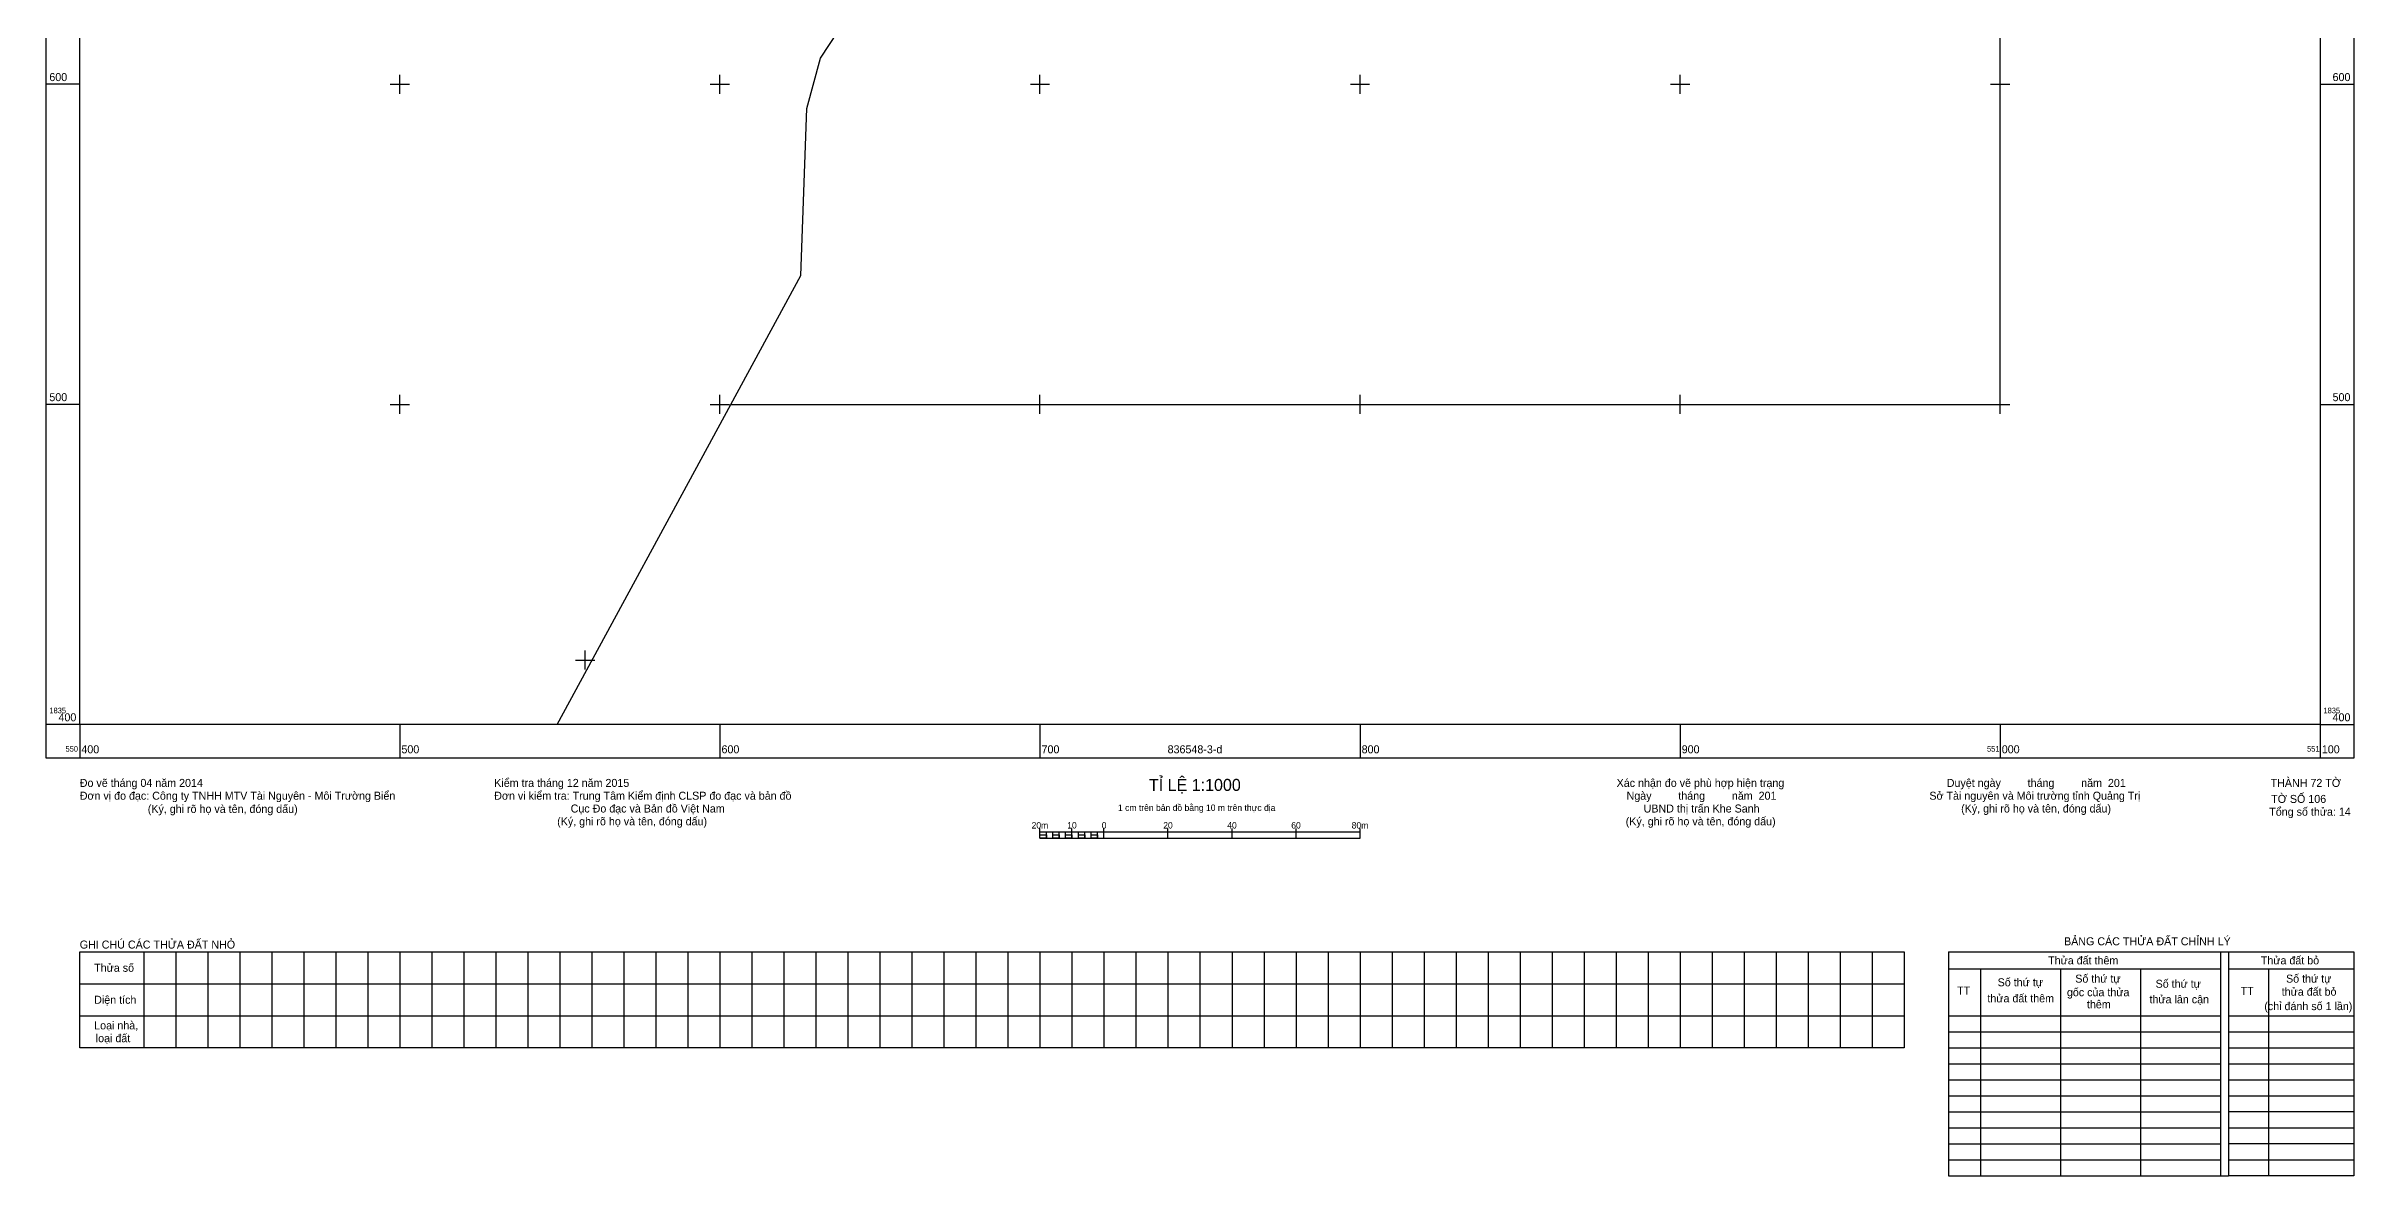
# Model space of a CAD drawing. Extents: x 550390 to 551118, y 1835259 to 1836146.
# Drawn here: x 550390 to 551110, y 1835259 to 1835612 of the extents above; entities that cross this region are included whole.
import ezdxf

# ---------------------------------------------------------------- set-up
doc = ezdxf.new("R2010")
doc.units = 0
for name, color, linetype in [('Level 23', 7, 'Continuous'), ('Level 24', 7, 'Continuous'), ('Level 46', 7, 'Continuous'), ('Level 63', 7, 'Continuous')]:
    doc.layers.add(name, color=color, linetype=linetype)

msp = doc.modelspace()

# ---------------------------------------------------------------- linework, layer by layer
at = {"layer": 'Level 23'}
for p, q in [((550983.84, 1835329), (551110.5, 1835329)), ((550983.84, 1835329), (550983.84, 1835259)), ((551068.84, 1835329), (551068.84, 1835259)), ((551071.34, 1835329), (551071.34, 1835259)), ((551110.5, 1835329), (551110.5, 1835259)), ((550983.84, 1835323.63), (551068.84, 1835323.63)), ((550993.84, 1835323.63), (550993.84, 1835259)), ((551018.84, 1835323.63), (551018.84, 1835259)), ((551043.84, 1835323.63), (551043.84, 1835259)), ((551071.34, 1835323.63), (551110.5, 1835323.63)), ((551083.84, 1835323.63), (551083.84, 1835259)), ((550983.84, 1835309), (551068.84, 1835309)), ((551071.34, 1835309), (551110.5, 1835309)), ((550983.84, 1835304), (551068.84, 1835304)), ((550983.84, 1835299), (551068.84, 1835299)), ((551071.34, 1835304), (551110.5, 1835304)), ((551071.34, 1835299), (551110.5, 1835299)), ((550983.84, 1835294), (551068.84, 1835294)), ((551071.34, 1835294), (551110.5, 1835294)), ((550983.84, 1835289), (551068.84, 1835289)), ((550983.84, 1835284), (551068.84, 1835284)), ((551071.34, 1835289), (551110.5, 1835289)), ((551071.34, 1835284), (551110.5, 1835284)), ((550983.84, 1835279), (551068.84, 1835279)), ((551110.5, 1835279), (551071.34, 1835279)), ((550983.84, 1835274), (551068.84, 1835274)), ((551071.34, 1835274), (551110.5, 1835274)), ((550983.84, 1835269), (551068.84, 1835269)), ((550983.84, 1835264), (551068.84, 1835264)), ((551110.5, 1835269), (551071.34, 1835269)), ((551071.34, 1835264), (551110.5, 1835264)), ((550983.84, 1835259), (551068.84, 1835259)), ((551068.84, 1835259), (551071.34, 1835259)), ((551110.5, 1835259), (551071.34, 1835259))]:
    msp.add_line(p, q, dxfattribs=at)
for points in [[(550700, 1835364.5), (550700, 1835367.5)], [(550700, 1835366.5), (550800, 1835366.5)], [(550700, 1835364.5), (550800, 1835364.5)], [(550702, 1835364.5), (550702, 1835366.5)], [(550704, 1835364.5), (550704, 1835366.5)], [(550706, 1835364.5), (550706, 1835366.5)], [(550708, 1835364.5), (550708, 1835366.5)], [(550710, 1835364.5), (550710, 1835367.5)], [(550710, 1835364.5), (550710, 1835366.5)], [(550712, 1835364.5), (550712, 1835366.5)], [(550714, 1835364.5), (550714, 1835366.5)], [(550716, 1835364.5), (550716, 1835366.5)], [(550718, 1835364.5), (550718, 1835366.5)], [(550720, 1835364.5), (550720, 1835367.5)], [(550740, 1835364.5), (550740, 1835367.5)], [(550760, 1835364.5), (550760, 1835367.5)], [(550780, 1835364.5), (550780, 1835367.5)], [(550800, 1835364.5), (550800, 1835367.5)], [(550970, 1835299), (550400, 1835299), (550400, 1835329), (550970, 1835329)], [(550420, 1835329), (550420, 1835299)], [(550430, 1835329), (550430, 1835299)], [(550440, 1835329), (550440, 1835299)], [(550450, 1835329), (550450, 1835299)], [(550460, 1835329), (550460, 1835299)], [(550470, 1835329), (550470, 1835299)], [(550480, 1835329), (550480, 1835299)], [(550490, 1835329), (550490, 1835299)], [(550500, 1835329), (550500, 1835299)], [(550510, 1835329), (550510, 1835299)], [(550520, 1835329), (550520, 1835299)], [(550530, 1835329), (550530, 1835299)], [(550540, 1835329), (550540, 1835299)], [(550550, 1835329), (550550, 1835299)], [(550560, 1835329), (550560, 1835299)], [(550570, 1835329), (550570, 1835299)], [(550580, 1835329), (550580, 1835299)], [(550590, 1835329), (550590, 1835299)], [(550600, 1835329), (550600, 1835299)], [(550610, 1835329), (550610, 1835299)], [(550620, 1835329), (550620, 1835299)], [(550630, 1835329), (550630, 1835299)], [(550640, 1835329), (550640, 1835299)], [(550650, 1835329), (550650, 1835299)], [(550660, 1835329), (550660, 1835299)], [(550670, 1835329), (550670, 1835299)], [(550680, 1835329), (550680, 1835299)], [(550690, 1835329), (550690, 1835299)], [(550700, 1835329), (550700, 1835299)], [(550710, 1835329), (550710, 1835299)], [(550720, 1835329), (550720, 1835299)], [(550730, 1835329), (550730, 1835299)], [(550740, 1835329), (550740, 1835299)], [(550750, 1835329), (550750, 1835299)], [(550760, 1835329), (550760, 1835299)], [(550770, 1835329), (550770, 1835299)], [(550780, 1835329), (550780, 1835299)], [(550790, 1835329), (550790, 1835299)], [(550800, 1835329), (550800, 1835299)], [(550810, 1835329), (550810, 1835299)], [(550820, 1835329), (550820, 1835299)], [(550830, 1835329), (550830, 1835299)], [(550840, 1835329), (550840, 1835299)], [(550850, 1835329), (550850, 1835299)], [(550860, 1835329), (550860, 1835299)], [(550870, 1835329), (550870, 1835299)], [(550880, 1835329), (550880, 1835299)], [(550890, 1835329), (550890, 1835299)], [(550900, 1835329), (550900, 1835299)], [(550910, 1835329), (550910, 1835299)], [(550920, 1835329), (550920, 1835299)], [(550930, 1835329), (550930, 1835299)], [(550940, 1835329), (550940, 1835299)], [(550950, 1835329), (550950, 1835299)], [(550960, 1835329), (550960, 1835299)], [(550970, 1835329), (550970, 1835299)], [(550400, 1835319), (550970, 1835319)], [(550400, 1835309), (550970, 1835309)]]:
    msp.add_lwpolyline(points, dxfattribs=at)
for points in [[(550700, 1835364.5), (550700, 1835365.5), (550702, 1835365.5), (550702, 1835364.5)], [(550704, 1835364.5), (550704, 1835365.5), (550706, 1835365.5), (550706, 1835364.5)], [(550708, 1835364.5), (550708, 1835365.5), (550710, 1835365.5), (550710, 1835364.5)], [(550712, 1835364.5), (550712, 1835365.5), (550714, 1835365.5), (550714, 1835364.5)], [(550716, 1835364.5), (550716, 1835365.5), (550718, 1835365.5), (550718, 1835364.5)]]:
    msp.add_lwpolyline(points, close=True, dxfattribs=at)
at = {"layer": 'Level 24'}
for p, q in [((551000, 1835500), (551000, 1835713.28)), ((550603.46, 1835500), (551000, 1835500))]:
    msp.add_line(p, q, dxfattribs=at)
at = {"layer": 'Level 46'}
for points in [[(550603.46, 1835500), (550625.29, 1835540.23), (550627.13, 1835592.4), (550631.38, 1835608.18), (550636.85, 1835616.37)], [(550549.2, 1835400), (550603.46, 1835500)]]:
    msp.add_lwpolyline(points, dxfattribs=at)
at = {"layer": 'Level 63'}
msp.add_lwpolyline([(550389.5, 1836110.5), (551110.5, 1836110.5), (551110.5, 1835389.5), (550389.5, 1835389.5)], close=True, dxfattribs=at)
for points in [[(551100, 1835887.96), (551100, 1835400), (550400, 1835400), (550400, 1836100), (550887.7, 1836100)], [(550500, 1835597), (550500, 1835603)], [(550600, 1835597), (550600, 1835603)], [(550700, 1835597), (550700, 1835603)], [(550800, 1835597), (550800, 1835603)], [(550900, 1835597), (550900, 1835603)], [(551000, 1835597), (551000, 1835603)], [(550400, 1835600), (550389.5, 1835600)], [(550497, 1835600), (550503, 1835600)], [(550597, 1835600), (550603, 1835600)], [(550697, 1835600), (550703, 1835600)], [(550797, 1835600), (550803, 1835600)], [(550897, 1835600), (550903, 1835600)], [(550997, 1835600), (551003, 1835600)], [(551100, 1835600), (551110.5, 1835600)], [(550500, 1835497), (550500, 1835503)], [(550600, 1835497), (550600, 1835503)], [(550700, 1835497), (550700, 1835503)], [(550800, 1835497), (550800, 1835503)], [(550900, 1835497), (550900, 1835503)], [(551000, 1835497), (551000, 1835503)], [(550400, 1835500), (550389.5, 1835500)], [(550497, 1835500), (550503, 1835500)], [(550597, 1835500), (550603, 1835500)], [(550697, 1835500), (550703, 1835500)], [(550797, 1835500), (550803, 1835500)], [(550897, 1835500), (550903, 1835500)], [(550997, 1835500), (551003, 1835500)], [(551100, 1835500), (551110.5, 1835500)], [(550557.9, 1835417.13), (550557.9, 1835423.13)], [(550554.9, 1835420.13), (550560.9, 1835420.13)], [(550400, 1835400), (550389.5, 1835400)], [(550400, 1835400), (550400, 1835389.5)], [(550500, 1835400), (550500, 1835389.5)], [(550600, 1835400), (550600, 1835389.5)], [(550700, 1835400), (550700, 1835389.5)], [(550800, 1835400), (550800, 1835389.5)], [(550900, 1835400), (550900, 1835389.5)], [(551000, 1835400), (551000, 1835389.5)], [(551100, 1835400), (551100, 1835389.5)], [(551100, 1835400), (551110.5, 1835400)]]:
    msp.add_lwpolyline(points, dxfattribs=at)

# ---------------------------------------------------------------- texts
at = {"layer": 'Level 23'}
for s, height, p in [('Đo vẽ tháng 04 năm 2014', 2.5, (550400, 1835380.5)), ('Đơn vị đo đạc: Công ty TNHH MTV Tài Nguyên - Môi Trường Biển', 2.5, (550400, 1835376.5)), ('Đơn vi kiểm tra: Trung Tâm Kiểm định CLSP đo đạc và bản đồ', 2.5, (550529.5, 1835376.5)), ('Kiểm tra tháng 12 năm 2015', 2.5, (550529.5, 1835380.5)), ('TỈ LỆ 1:1000', 3.75, (550734.03, 1835379.25)), ('Xác nhận đo vẽ phù hợp hiện trạng', 2.5, (550880.17, 1835380.5)), ('Ngày         tháng         năm  201', 2.5, (550883.28, 1835376.5)), ('Sở Tài nguyên và Môi trường tỉnh Quảng Trị', 2.5, (550977.88, 1835376.5)), ('Duyệt ngày         tháng         năm  201', 2.5, (550983.31, 1835380.5)), ('(Ký, ghi rõ họ và tên, đóng dấu)', 2.5, (550421.25, 1835372.38)), ('(Ký, ghi rõ họ và tên, đóng dấu)', 2.5, (550549.16, 1835368.5)), ('Cục Đo đạc và Bản đồ Việt Nam', 2.5, (550553.37, 1835372.5)), ('1 cm trên bản đồ bằng 10 m trên thực địa', 2, (550724.36, 1835373)), ('(Ký, ghi rõ họ và tên, đóng dấu)', 2.5, (550883.01, 1835368.5)), ('UBND thị trấn Khe Sanh', 2.5, (550888.6, 1835372.5)), ('(Ký, ghi rõ họ và tên, đóng dấu)', 2.5, (550987.8, 1835372.5)), ('20m', 2, (550697.38, 1835367.5)), ('10', 2, (550708.51, 1835367.5)), ('0', 2, (550719.29, 1835367.5)), ('20', 2, (550738.51, 1835367.5)), ('40', 2, (550758.51, 1835367.5)), ('60', 2, (550778.51, 1835367.5)), ('80m', 2, (550797.38, 1835367.5)), ('GHI CHÚ CÁC THỬA ĐẤT NHỎ', 2.5, (550400, 1835330)), ('Thửa đất thêm', 2.5, (551014.98, 1835325.06)), ('BẢNG CÁC THỬA ĐẤT CHỈNH LÝ', 2.5, (551019.95, 1835331.02)), ('Thửa đất bỏ', 2.5, (551081.44, 1835325.06)), ('Thửa số', 2.5, (550404.5, 1835322.75)), ('Số thứ tự', 2.5, (550999.21, 1835318.22)), ('Số thứ tự', 2.5, (551023.47, 1835319.36)), ('Số thứ tự', 2.5, (551048.56, 1835317.76)), ('Số thứ tự', 2.5, (551089.32, 1835319.36)), ('Diện tích', 2.5, (550404.5, 1835312.75)), ('TT', 2.5, (550986.54, 1835315.64)), ('thửa đất thêm', 2.5, (550996.01, 1835313.2)), ('gốc của thửa', 2.5, (551020.86, 1835315.11)), ('thêm', 2.5, (551027.11, 1835311.34)), ('thửa lân cận', 2.5, (551046.66, 1835312.9)), ('TT', 2.5, (551075.14, 1835315.52)), ('(chỉ đánh số 1 lần)', 2.5, (551082.53, 1835310.77)), ('thửa đất bỏ', 2.5, (551087.96, 1835315.28)), ('Loại nhà,', 2.5, (550404.5, 1835304.75)), ('loại đất', 2.5, (550405, 1835300.75))]:
    msp.add_text(s, height=height, dxfattribs=at).set_placement(p)
at = {"layer": 'Level 63'}
for s, height, p in [('600', 2.5, (550390.5, 1835601)), ('600', 2.5, (551103.85, 1835601)), ('500', 2.5, (550390.5, 1835501)), ('500', 2.5, (551103.85, 1835501)), ('1835', 1.75, (550390.5, 1835403.5)), ('400', 2.5, (550393.35, 1835401)), ('1835', 1.75, (551101, 1835403.5)), ('400', 2.5, (551103.85, 1835401)), ('550', 1.75, (550395.55, 1835391.5)), ('400', 2.5, (550400.5, 1835391)), ('500', 2.5, (550500.5, 1835391)), ('600', 2.5, (550600.5, 1835391)), ('700', 2.5, (550700.5, 1835391)), ('836548-3-d', 2.5, (550739.88, 1835391)), ('800', 2.5, (550800.5, 1835391)), ('900', 2.5, (550900.5, 1835391)), ('551', 1.75, (550995.88, 1835391.5)), ('000', 2.5, (551000.5, 1835391)), ('551', 1.75, (551095.88, 1835391.5)), ('100', 2.5, (551100.5, 1835391)), ('THÀNH 72 TỜ', 2.5, (551084.49, 1835380.5)), ('TỜ SỐ 106', 2.5, (551084.68, 1835375.5)), ('Tổng số thửa: 14', 2.5, (551084.07, 1835371.5))]:
    msp.add_text(s, height=height, dxfattribs=at).set_placement(p)

doc.saveas('drawing.dxf')
